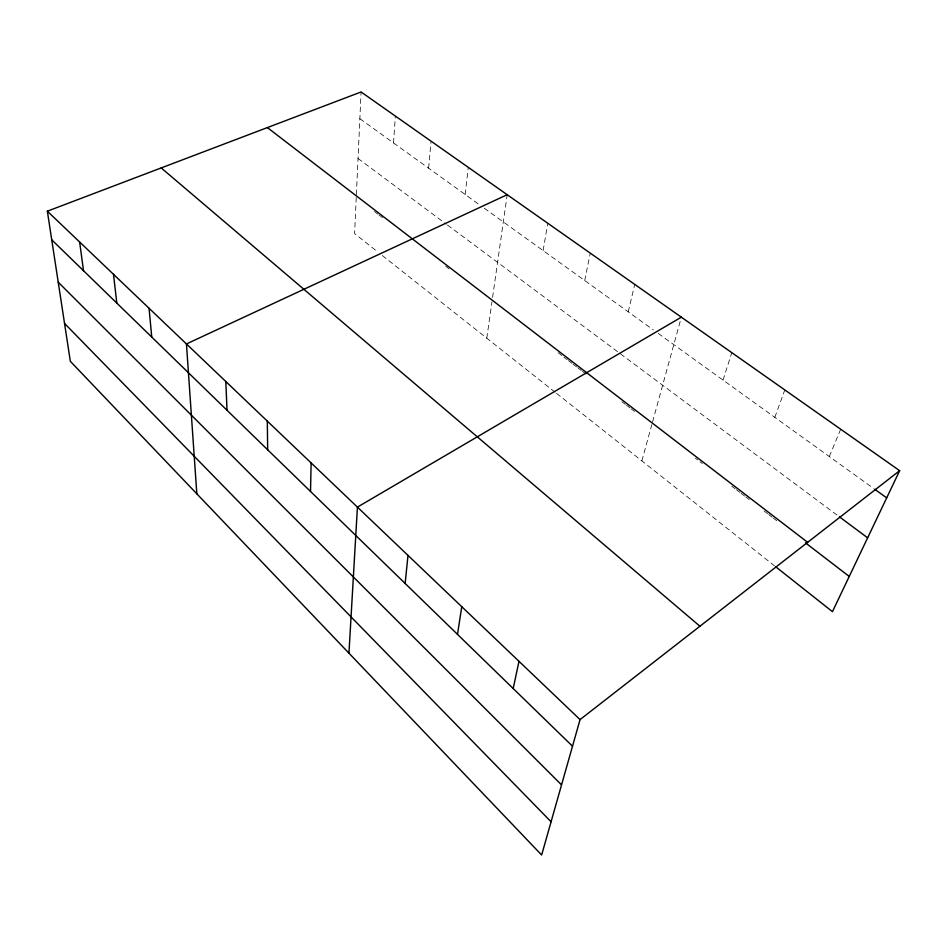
<?xml version="1.0" encoding="UTF-8"?>
<svg xmlns="http://www.w3.org/2000/svg" width="947" height="947" viewBox="0 0 947 947"><rect width="100%" height="100%" fill="white"/><g stroke="black" fill="none" stroke-linecap="round" stroke-linejoin="round"><path stroke-width="0.71" stroke-dasharray="4.74 3.55" d="M356.25 197.497L354.592 233.589L377.699 251.866M356.38 194.597L361.079 91.977M393.538 142.938L395.349 116.079M428.624 168.187L431.063 141.186M465.178 194.49L468.303 167.37M486.794 338.186L491.955 301.809M492.582 297.429L507.178 194.703M543.116 250.588L547.792 223.267M584.713 280.525L590.265 253.133M628.228 311.847L634.739 284.408M641.865 460.881L651.808 424.682M652.578 421.865L681.343 317.174M723.046 380.09L731.771 352.627M774.812 417.343L784.814 389.927M829.288 456.549L840.699 429.228M359.86 118.695L479.478 204.789M484.237 208.21L653.418 329.97M658.212 333.427L873.536 488.392M358.037 158.469L446.321 224.19M447.505 225.078L838.308 515.997M374.515 211.536L377.948 214.164M379.084 215.052L382.505 217.68M445.623 266.202L449.079 268.853M558.138 352.686L562.731 356.214M563.879 357.102L567.336 359.753M568.484 360.629L571.976 363.317M573.136 364.216L576.628 366.903M577.8 367.791L581.292 370.478M582.452 371.378L585.944 374.065M621.895 401.694L625.34 404.345M626.5 405.233L629.944 407.885M631.093 408.773L634.549 411.424M695.394 458.194L697.69 459.958M700.034 461.769L702.378 463.568M731.711 486.107L735.227 488.806M736.399 489.717L739.915 492.416M741.087 493.316L744.602 496.027M745.786 496.926L749.219 499.566M764.122 511.025L767.567 513.676M768.715 514.552L772.16 517.204M773.297 518.08L776.741 520.72M382.316 255.524L555.368 392.437M556.516 393.348L774.433 565.773"/><path stroke-width="1.42" d="M310.521 491.457L311.113 462.917M348.946 653.17L357.421 507.118L681.343 317.174M405.138 583.459L408.003 555.392M457.508 634.383L461.757 606.696M513.191 688.528L518.992 661.314M899.65 470.683L580.061 719.602L541.648 855.023L70.338 361.316L47.35 211.193L361.079 91.977L899.65 470.683L832.449 611.667L775.593 566.685M507.178 194.703L186.441 343.95L196.834 493.825M874.732 489.256L886.688 497.862M839.48 516.873L867.641 537.837M267.385 127.585L807.649 542.335M805.447 542.797L849.234 576.451M161.227 167.927L699.928 626.239M47.35 211.193L580.061 719.602M51.73 239.816L572.509 746.212M58.217 282.182L561.535 784.897M64.538 323.424L551.071 821.783M79.631 242.006L83.514 270.724M113.498 274.322L116.812 303.099M149.058 308.26L151.745 337.073M225.812 381.511L227.031 410.276M267.303 421.107L267.67 449.789"/></g></svg>
